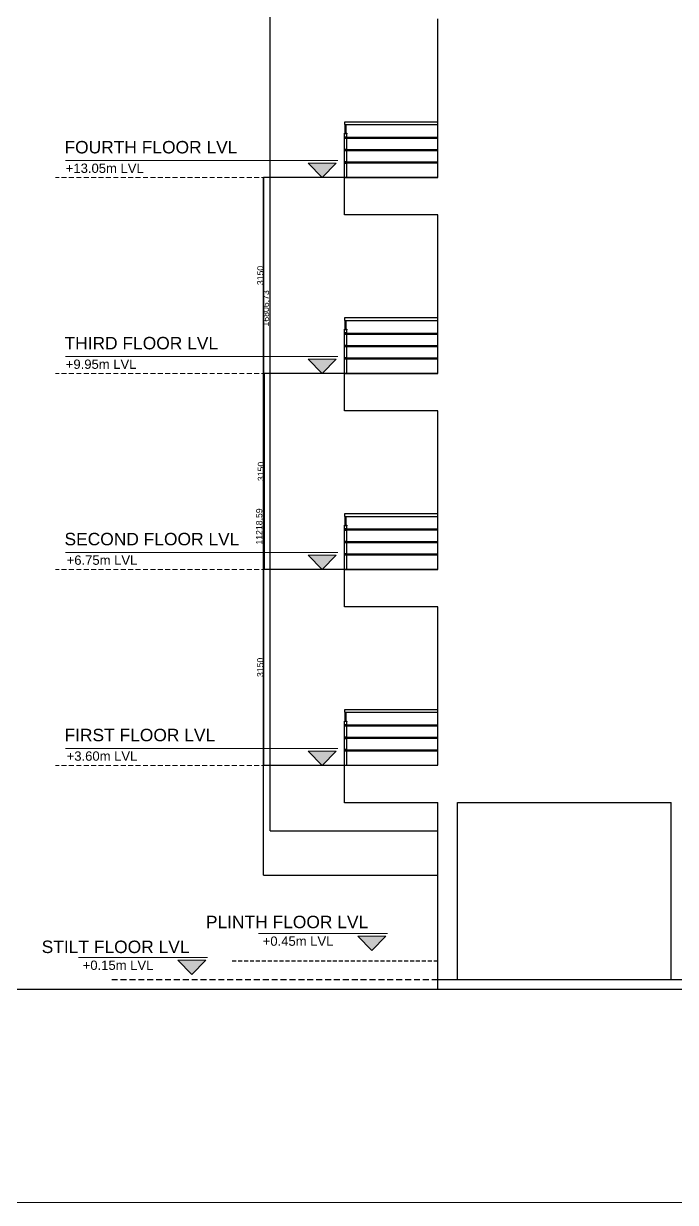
# Model space of a CAD drawing. Header units: millimetres. Extents: x -1932176 to 78768, y -1967 to 1266654.
# Drawn here: x -466260 to -455786, y 388134 to 407086 of the extents above; entities that cross this region are included whole.
import ezdxf

# ---------------------------------------------------------------- set-up
doc = ezdxf.new("R2010")
doc.units = ezdxf.units.MM
for name, pattern in [('DASHED', [0.75, 0.5, -0.25]), ('DASHED2', [9.525, 6.35, -3.175]), ('HIDDEN2', [4.7625, 3.175, -1.5875])]:
    doc.linetypes.add(name, pattern=pattern)
for name, color, linetype, lineweight in [('NAMES', 252, 'Continuous', 15), ('railing', 212, 'Continuous', 25), ('SHEET', 7, 'Continuous', 13)]:
    doc.layers.add(name, color=color, linetype=linetype, lineweight=lineweight)
doc.styles.get("Standard").update_dxf_attribs({"font": 'arial.ttf'})
doc.dimstyles.new('ISO-25', dxfattribs={"dimtxt": 150, "dimasz": 2.5, "dimexe": 1.25, "dimexo": 0.625, "dimtad": 1, "dimtxsty": 'Standard', "dimcen": 2.5, "dimadec": 0, "dimazin": 0, "dimtfac": 1, "dimtmove": 0, "dimatfit": 3, "dimfxl": 1, "dimarcsym": 0})

# ---------------------------------------------------------------- blocks, each defined once
blk = doc.blocks.new('ригеледержатель')
at = {"layer": 'railing', "ltscale": 10}
blk.add_lwpolyline([(148240, 1192435), (148270, 1192435), (148270, 1192417), (148240, 1192417)], close=True, dxfattribs=at)
blk.add_circle((148255, 1192426), 3, dxfattribs=at)
blk = doc.blocks.new('*D636')
at = {"color": 0, "lineweight": -2, "ltscale": 30, "transparency": 16777216}
for p, q in [((-459606, 410911), (-462297, 410911)), ((-462296, 394106), (-462296, 410908)), ((-459606, 394104), (-462297, 394104))]:
    blk.add_line(p, q, dxfattribs=at)
at = {"color": 0, "ltscale": 30, "transparency": 16777216}
for points in [[(-462296, 410908), (-462295, 410908), (-462296, 410911)], [(-462296, 394106), (-462295, 394106), (-462296, 394104)]]:
    blk.add_solid(points, dxfattribs=at)
at = {"layer": 'Defpoints', "color": 0, "ltscale": 30, "transparency": 16777216}
for p in [(-462296, 410911), (-459606, 410911), (-459606, 394104)]:
    blk.add_point(p, dxfattribs=at)
at = {"color": 0, "ltscale": 30, "transparency": 16777216, "insert": (-462356, 402507), "char_height": 100, "attachment_point": 5, "rotation": 90}
blk.add_mtext('16806,73', dxfattribs=at)
blk = doc.blocks.new('*D637')
at = {"color": 0, "lineweight": -2, "ltscale": 30, "transparency": 16777216}
for p, q in [((-459606, 404611), (-462406, 404611)), ((-462405, 393395), (-462405, 404608)), ((-459606, 393392), (-462406, 393392))]:
    blk.add_line(p, q, dxfattribs=at)
at = {"color": 0, "ltscale": 30, "transparency": 16777216}
for points in [[(-462405, 404608), (-462404, 404608), (-462405, 404611)], [(-462405, 393395), (-462404, 393395), (-462405, 393392)]]:
    blk.add_solid(points, dxfattribs=at)
at = {"layer": 'Defpoints', "color": 0, "ltscale": 30, "transparency": 16777216}
for p in [(-462405, 404611), (-459606, 404611), (-459606, 393392)]:
    blk.add_point(p, dxfattribs=at)
at = {"color": 0, "ltscale": 30, "transparency": 16777216, "insert": (-462465, 399001), "char_height": 100, "attachment_point": 5, "rotation": 90}
blk.add_mtext('11218,59', dxfattribs=at)
blk = doc.blocks.new('*D638')
at = {"color": 0, "lineweight": -2, "ltscale": 30, "transparency": 16777216}
for p, q in [((-459606, 404611), (-462406, 404611)), ((-462404, 404608), (-462404, 401463)), ((-459606, 401461), (-462406, 401461))]:
    blk.add_line(p, q, dxfattribs=at)
at = {"color": 0, "ltscale": 30, "transparency": 16777216}
for points in [[(-462405, 404608), (-462404, 404608), (-462404, 404611)], [(-462405, 401463), (-462404, 401463), (-462404, 401461)]]:
    blk.add_solid(points, dxfattribs=at)
at = {"layer": 'Defpoints', "color": 0, "ltscale": 30, "transparency": 16777216}
for p in [(-459606, 404611), (-462404, 401461), (-459606, 401461)]:
    blk.add_point(p, dxfattribs=at)
at = {"color": 0, "ltscale": 30, "transparency": 16777216, "insert": (-462456, 403036), "char_height": 100, "attachment_point": 5, "rotation": 90}
blk.add_mtext('3150', dxfattribs=at)
blk = doc.blocks.new('*D639')
at = {"color": 0, "lineweight": -2, "ltscale": 30, "transparency": 16777216}
for p, q in [((-459606, 401461), (-462396, 401461)), ((-462394, 401458), (-462394, 398313)), ((-459606, 398311), (-462396, 398311))]:
    blk.add_line(p, q, dxfattribs=at)
at = {"color": 0, "ltscale": 30, "transparency": 16777216}
for points in [[(-462395, 401458), (-462394, 401458), (-462394, 401461)], [(-462395, 398313), (-462394, 398313), (-462394, 398311)]]:
    blk.add_solid(points, dxfattribs=at)
at = {"layer": 'Defpoints', "color": 0, "ltscale": 30, "transparency": 16777216}
for p in [(-459606, 401461), (-462394, 398311), (-459606, 398311)]:
    blk.add_point(p, dxfattribs=at)
at = {"color": 0, "ltscale": 30, "transparency": 16777216, "insert": (-462446, 399886), "char_height": 100, "attachment_point": 5, "rotation": 90}
blk.add_mtext('3150', dxfattribs=at)
blk = doc.blocks.new('*D614')
at = {"color": 0, "lineweight": -2, "ltscale": 30, "transparency": 16777216}
for p, q in [((-459606, 398311), (-462406, 398311)), ((-462405, 398308), (-462405, 395163)), ((-459606, 395161), (-462406, 395161))]:
    blk.add_line(p, q, dxfattribs=at)
at = {"color": 0, "ltscale": 30, "transparency": 16777216}
for points in [[(-462406, 398308), (-462405, 398308), (-462405, 398311)], [(-462406, 395163), (-462405, 395163), (-462405, 395161)]]:
    blk.add_solid(points, dxfattribs=at)
at = {"layer": 'Defpoints', "color": 0, "ltscale": 30, "transparency": 16777216}
for p in [(-459606, 398311), (-462405, 395161), (-459606, 395161)]:
    blk.add_point(p, dxfattribs=at)
at = {"color": 0, "ltscale": 30, "transparency": 16777216, "insert": (-462457, 396736), "char_height": 100, "attachment_point": 5, "rotation": 90}
blk.add_mtext('3150', dxfattribs=at)

msp = doc.modelspace()

# ---------------------------------------------------------------- hatches: boundary and pattern name
at = {"layer": 'NAMES', "linetype": 'Continuous', "lineweight": 20, "ltscale": 2, "transparency": 33554687}
h = msp.add_hatch(color=7, dxfattribs=at)
h.dxf.hatch_style = 1
h.paths.add_polyline_path([(-461235.87597, 404841.07702), (-461460.35808, 404610.65994), (-461684.84018, 404841.07702)])
h = msp.add_hatch(color=7, dxfattribs=at)
h.dxf.hatch_style = 1
h.paths.add_polyline_path([(-461235.87597, 401691.07702), (-461460.35808, 401460.65994), (-461684.84018, 401691.07702)])
h = msp.add_hatch(color=7, dxfattribs=at)
h.dxf.hatch_style = 1
h.paths.add_polyline_path([(-461235.87597, 398541.07702), (-461460.35808, 398310.65994), (-461684.84018, 398541.07702)])
h = msp.add_hatch(color=7, dxfattribs=at)
h.dxf.hatch_style = 1
h.paths.add_polyline_path([(-461235.87597, 395391.07702), (-461460.35808, 395160.65994), (-461684.84018, 395391.07702)])
h = msp.add_hatch(color=7, dxfattribs=at)
h.dxf.hatch_style = 1
h.paths.add_polyline_path([(-460438.53493, 392416.03909), (-460663.01704, 392185.62201), (-460887.49914, 392416.03909)])
h = msp.add_hatch(color=7, dxfattribs=at)
h.dxf.hatch_style = 1
h.paths.add_polyline_path([(-463331.29804, 392028.80866), (-463555.78014, 391798.39158), (-463780.26225, 392028.80866)])

# ---------------------------------------------------------------- linework, layer by layer
at = {"ltscale": 30}
for p, q in [((-459605.70363, 404610.65994), (-459605.70363, 407160.65994)), ((-459605.70363, 405502.68894), (-461105.70363, 405502.68894)), ((-461105.70363, 405502.68894), (-461105.70363, 405462.68894)), ((-461105.70363, 405462.68894), (-459605.70363, 405462.68894)), ((-459605.70363, 404610.65994), (-459605.70363, 405502.68894)), ((-461105.70363, 405260.68894), (-459605.70363, 405260.68894)), ((-461105.70363, 405244.68894), (-459605.70363, 405244.68894)), ((-461105.70363, 405060.68894), (-459605.70363, 405060.68894)), ((-461105.70363, 405044.68894), (-459605.70363, 405044.68894)), ((-461105.70363, 404860.68894), (-459605.70363, 404860.68894)), ((-461105.70363, 404844.68894), (-459605.70363, 404844.68894)), ((-461105.70363, 404610.65994), (-459605.70363, 404610.65994)), ((-461105.70363, 404010.65994), (-461105.70363, 404610.65994)), ((-459605.70363, 404010.65994), (-461105.70363, 404010.65994)), ((-459605.70363, 401460.65994), (-459605.70363, 404010.65994)), ((-459605.70363, 402352.68894), (-461105.70363, 402352.68894)), ((-461105.70363, 402352.68894), (-461105.70363, 402312.68894)), ((-459605.70363, 401460.65994), (-459605.70363, 402352.68894)), ((-461105.70363, 402312.68894), (-459605.70363, 402312.68894)), ((-461105.70363, 402110.68894), (-459605.70363, 402110.68894)), ((-461105.70363, 402094.68894), (-459605.70363, 402094.68894)), ((-461105.70363, 401910.68894), (-459605.70363, 401910.68894)), ((-461105.70363, 401894.68894), (-459605.70363, 401894.68894)), ((-461105.70363, 401710.68894), (-459605.70363, 401710.68894)), ((-461105.70363, 401694.68894), (-459605.70363, 401694.68894)), ((-461105.70363, 401460.65994), (-459605.70363, 401460.65994)), ((-461105.70363, 400860.65994), (-461105.70363, 401460.65994)), ((-459605.70363, 400860.65994), (-461105.70363, 400860.65994)), ((-459605.70363, 398310.65994), (-459605.70363, 400860.65994)), ((-459605.70363, 399202.68894), (-461105.70363, 399202.68894)), ((-461105.70363, 399202.68894), (-461105.70363, 399162.68894)), ((-461105.70363, 399162.68894), (-459605.70363, 399162.68894)), ((-459605.70363, 398310.65994), (-459605.70363, 399202.68894)), ((-461105.70363, 398960.68894), (-459605.70363, 398960.68894)), ((-461105.70363, 398944.68894), (-459605.70363, 398944.68894)), ((-461105.70363, 398760.68894), (-459605.70363, 398760.68894)), ((-461105.70363, 398744.68894), (-459605.70363, 398744.68894)), ((-461105.70363, 398560.68894), (-459605.70363, 398560.68894)), ((-461105.70363, 398544.68894), (-459605.70363, 398544.68894)), ((-461105.70363, 398310.65994), (-459605.70363, 398310.65994)), ((-461105.70363, 397710.65994), (-461105.70363, 398310.65994)), ((-459605.70363, 397710.65994), (-461105.70363, 397710.65994)), ((-459605.70363, 395161.67608), (-459605.70363, 397710.65994)), ((-459605.70363, 396053.70508), (-461105.70363, 396053.70508)), ((-461105.70363, 396053.70508), (-461105.70363, 396013.70508)), ((-461105.70363, 396013.70508), (-459605.70363, 396013.70508)), ((-459605.70363, 395161.67608), (-459605.70363, 396053.70508)), ((-461105.70363, 395811.70508), (-459605.70363, 395811.70508)), ((-461105.70363, 395795.70508), (-459605.70363, 395795.70508)), ((-461105.70363, 395611.70508), (-459605.70363, 395611.70508)), ((-461105.70363, 395595.70508), (-459605.70363, 395595.70508)), ((-461105.70363, 395411.70508), (-459605.70363, 395411.70508)), ((-461105.70363, 395395.70508), (-459605.70363, 395395.70508)), ((-461105.70363, 395161.67608), (-459605.70363, 395161.67608)), ((-461105.70363, 394560.65994), (-461105.70363, 395160.65994)), ((-459605.70363, 394560.65994), (-461105.70363, 394560.65994)), ((-459605.70363, 391561.67608), (-459605.70363, 394561.67608)), ((-459285.56026, 391711.67608), (-459285.56026, 394561.67608)), ((-459285.56026, 394561.67608), (-455854.05056, 394561.67608)), ((-455854.05056, 391711.67608), (-455854.05056, 394561.67608)), ((-470017.95712, 391561.67608), (-438267.67432, 391561.67608)), ((-443202.66356, 391711.67608), (-459605.70363, 391711.67608))]:
    msp.add_line(p, q, dxfattribs=at)
at = {"ltscale": 10}
for p, q in [((-461093.70363, 405322.68894), (-461093.70363, 405462.68894)), ((-461077.70363, 405322.68894), (-461077.70363, 405462.68894)), ((-461105.70363, 405260.68894), (-461105.70363, 405312.68894)), ((-461105.70363, 405060.68894), (-461105.70363, 405260.68894)), ((-461065.70363, 405260.68894), (-461065.70363, 405312.68894)), ((-461065.70363, 405060.68894), (-461065.70363, 405244.68894)), ((-461105.70363, 404860.68894), (-461105.70363, 405060.68894)), ((-461065.70363, 404860.68894), (-461065.70363, 405044.68894)), ((-461105.70363, 404610.65994), (-461105.70363, 404860.68894)), ((-461065.70363, 404612.68894), (-461065.70363, 404844.68894)), ((-461105.70363, 402110.68894), (-461105.70363, 402162.68894)), ((-461093.70363, 402172.68894), (-461093.70363, 402312.68894)), ((-461077.70363, 402172.68894), (-461077.70363, 402312.68894)), ((-461065.70363, 402110.68894), (-461065.70363, 402162.68894)), ((-461105.70363, 401910.68894), (-461105.70363, 402110.68894)), ((-461065.70363, 401910.68894), (-461065.70363, 402094.68894)), ((-461105.70363, 401710.68894), (-461105.70363, 401910.68894)), ((-461065.70363, 401710.68894), (-461065.70363, 401894.68894)), ((-461105.70363, 401460.65994), (-461105.70363, 401710.68894)), ((-461065.70363, 401462.68894), (-461065.70363, 401694.68894)), ((-461093.70363, 399022.68894), (-461093.70363, 399162.68894)), ((-461077.70363, 399022.68894), (-461077.70363, 399162.68894)), ((-461105.70363, 398960.68894), (-461105.70363, 399012.68894)), ((-461105.70363, 398760.68894), (-461105.70363, 398960.68894)), ((-461065.70363, 398960.68894), (-461065.70363, 399012.68894)), ((-461065.70363, 398760.68894), (-461065.70363, 398944.68894)), ((-461105.70363, 398560.68894), (-461105.70363, 398760.68894)), ((-461065.70363, 398560.68894), (-461065.70363, 398744.68894)), ((-461105.70363, 398310.65994), (-461105.70363, 398560.68894)), ((-461065.70363, 398312.68894), (-461065.70363, 398544.68894)), ((-461093.70363, 395873.70508), (-461093.70363, 396013.70508)), ((-461077.70363, 395873.70508), (-461077.70363, 396013.70508)), ((-461105.70363, 395811.70508), (-461105.70363, 395863.70508)), ((-461105.70363, 395611.70508), (-461105.70363, 395811.70508)), ((-461065.70363, 395811.70508), (-461065.70363, 395863.70508)), ((-461065.70363, 395611.70508), (-461065.70363, 395795.70508)), ((-461105.70363, 395411.70508), (-461105.70363, 395611.70508)), ((-461065.70363, 395411.70508), (-461065.70363, 395595.70508)), ((-461105.70363, 395161.67608), (-461105.70363, 395411.70508)), ((-461065.70363, 395163.70508), (-461065.70363, 395395.70508))]:
    msp.add_line(p, q, dxfattribs=at)
at = {"ltscale": 100}
for p, q in [((-461093.70363, 405382.68894), (-461077.70363, 405382.68894)), ((-461093.70363, 402232.68894), (-461077.70363, 402232.68894)), ((-461093.70363, 399082.68894), (-461077.70363, 399082.68894)), ((-461093.70363, 395933.70508), (-461077.70363, 395933.70508))]:
    msp.add_line(p, q, dxfattribs=at)
for p, q in [((-461065.70363, 404610.65994), (-461065.70363, 405322.68894)), ((-461065.70363, 401460.65994), (-461065.70363, 402172.68894)), ((-461065.70363, 398310.65994), (-461065.70363, 399022.68894)), ((-461065.70363, 395161.67608), (-461065.70363, 395873.70508))]:
    msp.add_line(p, q)
at = {"linetype": 'ByBlock', "lineweight": 20}
for p, q in [((-461065.70363, 404610.65994), (-461105.70363, 404610.65994)), ((-461065.70363, 401460.65994), (-461105.70363, 401460.65994)), ((-461065.70363, 398310.65994), (-461105.70363, 398310.65994)), ((-461065.70363, 395161.67608), (-461105.70363, 395161.67608))]:
    msp.add_line(p, q, dxfattribs=at)
at = {"color": 252, "linetype": 'DASHED2', "ltscale": 10}
msp.add_line((-459605.70363, 392011.67608), (-462907.40704, 392011.67608), dxfattribs=at)
at = {"linetype": 'DASHED2', "ltscale": 15}
msp.add_line((-459605.70363, 391711.67608), (-464890.34185, 391711.67608), dxfattribs=at)
at = {"ltscale": 10}
for points in [[(-461105.70363, 405322.68894), (-461065.70363, 405322.68894), (-461065.70363, 405312.68894), (-461105.70363, 405312.68894)], [(-461105.70363, 402172.68894), (-461065.70363, 402172.68894), (-461065.70363, 402162.68894), (-461105.70363, 402162.68894)], [(-461105.70363, 399022.68894), (-461065.70363, 399022.68894), (-461065.70363, 399012.68894), (-461105.70363, 399012.68894)], [(-461105.70363, 395873.70508), (-461065.70363, 395873.70508), (-461065.70363, 395863.70508), (-461105.70363, 395863.70508)]]:
    msp.add_lwpolyline(points, close=True, dxfattribs=at)
at = {"layer": 'NAMES', "color": 7, "linetype": 'Continuous', "lineweight": 20, "ltscale": 2}
for p, q in [((-463273.32839, 404884.39158), (-465588.54683, 404884.39158)), ((-461210.73737, 404884.39158), (-465588.54683, 404884.39158)), ((-461460.35808, 404610.65994), (-461684.84018, 404841.07702)), ((-461235.87597, 404841.07702), (-461684.84018, 404841.07702)), ((-461460.35808, 404610.65994), (-461235.87597, 404841.07702)), ((-463273.32839, 401734.39158), (-465588.54683, 401734.39158)), ((-461210.73737, 401734.39158), (-465588.54683, 401734.39158)), ((-461460.35808, 401460.65994), (-461684.84018, 401691.07702)), ((-461235.87597, 401691.07702), (-461684.84018, 401691.07702)), ((-461460.35808, 401460.65994), (-461235.87597, 401691.07702)), ((-463273.32839, 398584.39158), (-465588.54683, 398584.39158)), ((-461210.73737, 398584.39158), (-465588.54683, 398584.39158)), ((-461460.35808, 398310.65994), (-461684.84018, 398541.07702)), ((-461235.87597, 398541.07702), (-461684.84018, 398541.07702)), ((-461460.35808, 398310.65994), (-461235.87597, 398541.07702)), ((-463273.32839, 395434.39158), (-465588.54683, 395434.39158)), ((-461210.73737, 395434.39158), (-465588.54683, 395434.39158)), ((-461460.35808, 395160.65994), (-461684.84018, 395391.07702)), ((-461235.87597, 395391.07702), (-461684.84018, 395391.07702)), ((-461460.35808, 395160.65994), (-461235.87597, 395391.07702)), ((-460413.39633, 392459.35365), (-462487.33518, 392459.35365)), ((-460663.01704, 392185.62201), (-460887.49914, 392416.03909)), ((-460438.53493, 392416.03909), (-460887.49914, 392416.03909)), ((-460663.01704, 392185.62201), (-460438.53493, 392416.03909)), ((-463306.15944, 392072.12322), (-465380.09829, 392072.12322)), ((-463555.78014, 391798.39158), (-463780.26225, 392028.80866)), ((-463331.29804, 392028.80866), (-463780.26225, 392028.80866)), ((-463555.78014, 391798.39158), (-463331.29804, 392028.80866))]:
    msp.add_line(p, q, dxfattribs=at)
at = {"layer": 'NAMES', "color": 7, "linetype": 'HIDDEN2', "lineweight": 20, "ltscale": 25}
for p, q in [((-459618.16226, 404610.65994), (-465746.19016, 404610.65994)), ((-459618.16226, 401460.65994), (-465746.19016, 401460.65994)), ((-459618.16226, 398310.65994), (-465746.19016, 398310.65994)), ((-459618.16226, 395160.65994), (-465746.19016, 395160.65994))]:
    msp.add_line(p, q, dxfattribs=at)
at = {"layer": 'NAMES', "color": 7, "linetype": 'DASHED', "lineweight": 20, "ltscale": 25}
msp.add_line((-465123.56467, 404610.65994), (-465119.97941, 404610.65994), dxfattribs=at)
at = {"layer": 'SHEET'}
msp.add_lwpolyline([(-477446.92202, 425741.16352), (-427511.16749, 425741.16352), (-427511.16749, 388134.37539), (-477446.92202, 388134.37539)], close=True, dxfattribs=at)

# ---------------------------------------------------------------- block references
at = {"xscale": -1}
for p in [(-312830.81176, -787172.92079), (-312830.81176, -787372.92079), (-312830.81176, -787572.92079), (-312830.81176, -790322.92079), (-312830.81176, -790522.92079), (-312830.81176, -790722.92079), (-312830.81176, -793472.92079), (-312830.81176, -793672.92079), (-312830.81176, -793872.92079), (-312830.81176, -796621.90464), (-312830.81176, -796821.90464), (-312830.81176, -797021.90464)]:
    msp.add_blockref('ригеледержатель', p, dxfattribs=at)

# ---------------------------------------------------------------- texts
at = {"layer": 'NAMES', "color": 7, "linetype": 'Continuous', "lineweight": 20, "ltscale": 2}
for s, height, p in [('FOURTH FLOOR LVL', 200, (-465602.99686, 404998.74871)), ('+13.05m LVL', 150, (-465582.06018, 404685.0125)), ('THIRD FLOOR LVL', 200, (-465602.99686, 401848.74871)), ('+9.95m LVL', 150, (-465582.06018, 401535.0125)), ('SECOND FLOOR LVL ', 200, (-465602.99686, 398698.74871)), ('+6.75m LVL', 150, (-465567.86265, 398385.0125)), ('FIRST FLOOR LVL ', 200, (-465602.99686, 395548.74871)), ('+3.60m LVL', 150, (-465567.86265, 395235.0125)), ('PLINTH FLOOR LVL ', 200, (-463330.84293, 392543.2088)), ('STILT FLOOR LVL ', 200, (-465969.3253, 392143.34291)), ('+0.45m LVL', 150, (-462417.39639, 392259.97457)), ('+0.15m LVL', 150, (-465310.1595, 391872.74414))]:
    msp.add_text(s, height=height, dxfattribs=at).set_placement(p)

# ---------------------------------------------------------------- dimensions: what is measured, and where the dimension line sits
at = {"color": 252, "ltscale": 30}
for base, p1, p2, picture, middle in [((-462295.58168, 410910.65994), (-459605.70363, 394103.93414), (-459605.70363, 410910.65994), '*D636', (-462356.30218, 402507.29704)), ((-462404.76959, 404610.65994), (-459605.70363, 393392.06974), (-459605.70363, 404610.65994), '*D637', (-462465.49009, 399001.36484)), ((-462404.31038, 401460.65994), (-459605.70363, 404610.65994), (-459605.70363, 401460.65994), '*D638', (-462456.02678, 403035.65994)), ((-462394.39383, 398310.65994), (-459605.70363, 401460.65994), (-459605.70363, 398310.65994), '*D639', (-462446.11023, 399885.65994)), ((-462405.19507, 395160.65994), (-459605.70363, 398310.65994), (-459605.70363, 395160.65994), '*D614', (-462456.91148, 396735.65994))]:
    dim = msp.add_linear_dim(base=base, p1=p1, p2=p2, angle=90, dimstyle='ISO-25', override={"dimtxt": 100}, dxfattribs=at)
    dim.commit()
    dim.dimension.update_dxf_attribs({"geometry": picture, "text_midpoint": middle})

doc.saveas('drawing.dxf')
